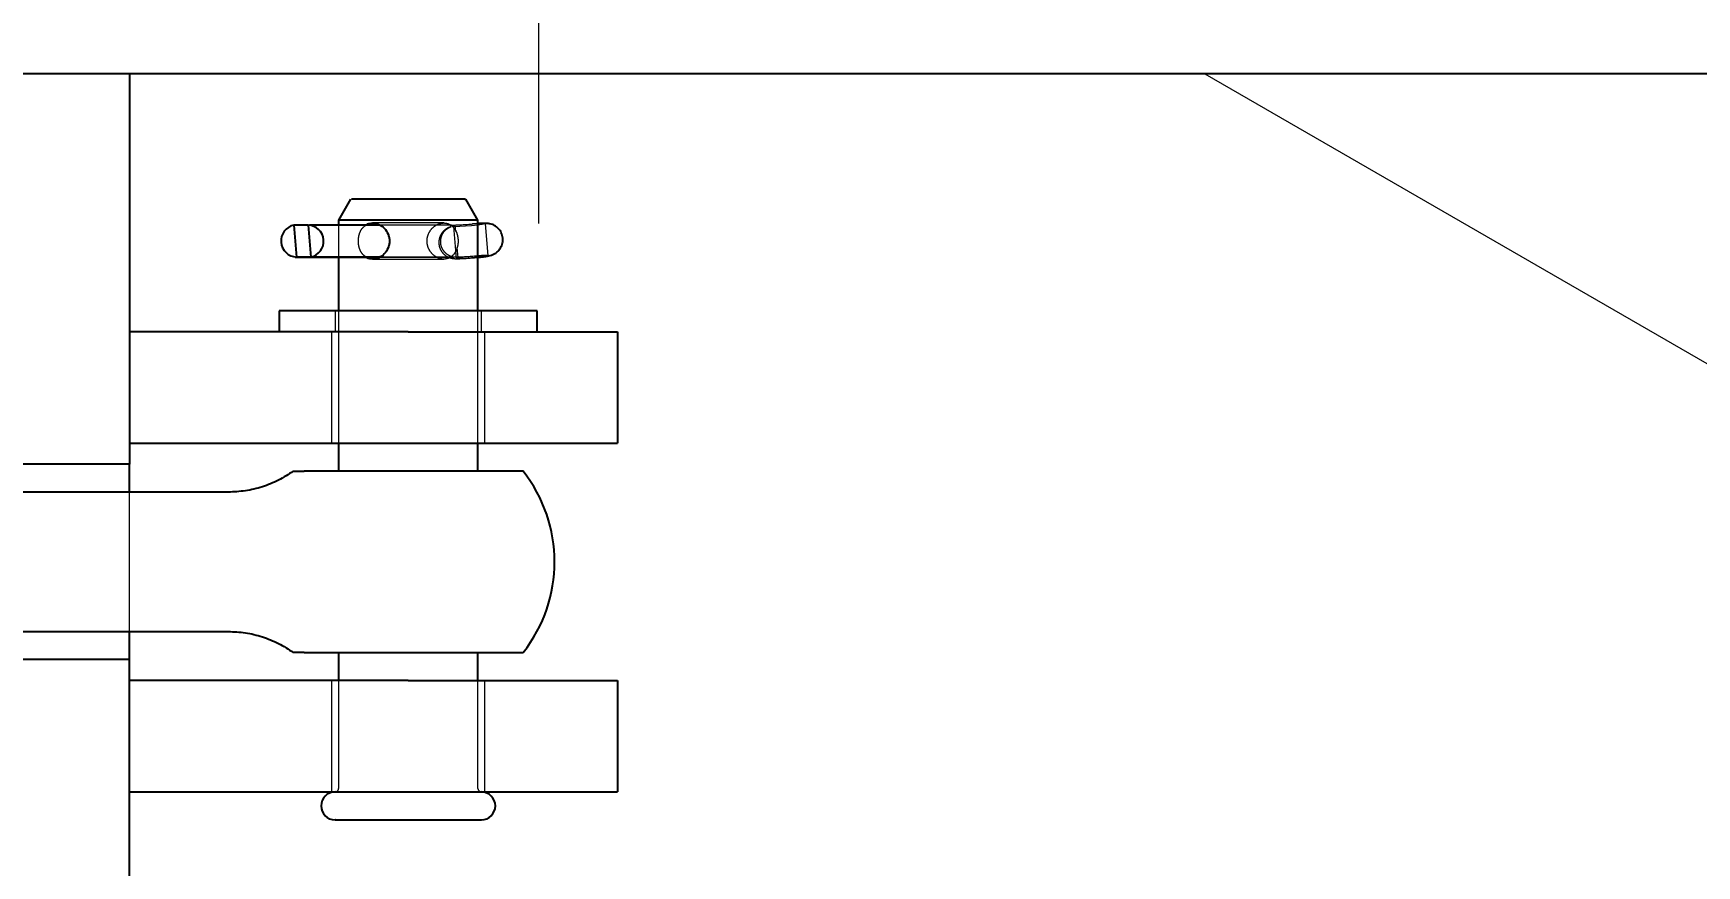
# Model space of a CAD drawing. Header units: millimetres. Extents: x 1293 to 41893, y 1011 to 26911.
# Drawn here: x 11301.2 to 11460.3, y 7755.5 to 7835 of the extents above; entities that cross this region are included whole.
import ezdxf

# ---------------------------------------------------------------- set-up
doc = ezdxf.new("R2010")
doc.units = ezdxf.units.MM
doc.header["$LTSCALE"] = 50
doc.linetypes.add('CENTER', pattern=[10.16, 6.35, -1.27, 1.27, -1.27])
doc.linetypes.add('HIDDEN', pattern=[1.905, 1.27, -0.635])
doc.layers.add('CAPA_1', color=7, linetype='Continuous')
doc.layers.add('MAQUINAS', color=11, linetype='Continuous')
doc.styles.add('SLDTEXTSTYLE0', font='TXT', dxfattribs={"width": 0.75})
doc.dimstyles.new('SLDDIMSTYLE0', dxfattribs={"dimtxt": 100, "dimasz": 100, "dimexe": 0, "dimexo": 0.0625, "dimgap": 25, "dimtad": 2, "dimdec": 0, "dimlfac": 1.5, "dimrnd": 1e-09, "dimzin": 12, "dimdsep": 46, "dimtxsty": 'SLDTEXTSTYLE0', "dimsah": 1, "dimcen": 0.09, "dimadec": 0, "dimazin": 3, "dimtfac": 1, "dimtdec": 0, "dimtofl": 0, "dimtmove": 0, "dimatfit": 3, "dimfxl": 1, "dimfrac": 2, "dimtolj": 1, "dimtzin": 12, "dimarcsym": 0})

# ---------------------------------------------------------------- blocks, each defined once
blk = doc.blocks.new('_D_15')
at = {"layer": 'CAPA_1', "transparency": 16777216}
for p, q in [((6530.12, 8742.38), (6530.12, 9415.65)), ((16745.16, 6492), (16745.16, 9415.65)), ((6530.12, 9365.65), (16745.16, 9365.65))]:
    blk.add_line(p, q, dxfattribs=at)
for points in [[(6530.12, 9365.65), (6630.12, 9350.26), (6630.12, 9381.03)], [(16745.16, 9365.65), (16645.16, 9381.03), (16645.16, 9350.26)]]:
    blk.add_solid(points, dxfattribs=at)
at = {"layer": 'CAPA_1', "transparency": 16777216, "insert": (11452.92, 9494.55), "char_height": 100, "attachment_point": 1, "style": 'SLDTEXTSTYLE0'}
blk.add_mtext('15323', dxfattribs=at)

msp = doc.modelspace()

# ---------------------------------------------------------------- linework, layer by layer
at = {"color": 7, "linetype": 'CENTER', "lineweight": 18}
msp.add_line((11349.534742, 9150.3526874), (11349.534742, 4104.1632693), dxfattribs=at)
at = {"layer": 'MAQUINAS', "linetype": 'Continuous', "lineweight": 25}
for p, q in [((11510.8968592, 7831.1769069), (10810.393483, 7831.1769069)), ((11310.3935066, 7831.1769069), (11310.3935066, 7793.8435736)), ((11331.5481939, 7819.1769069), (11330.3934934, 7817.1769069)), ((11343.7268267, 7817.1769069), (11342.5721262, 7819.1769069)), ((11330.3934934, 7817.1769069), (11330.3934934, 7816.7102403)), ((11343.7268267, 7808.5102403), (11343.7268267, 7817.1769069)), ((11327.4763198, 7816.7022758), (11326.1163968, 7816.7022758)), ((11326.1163968, 7816.7022758), (11326.3849139, 7813.6515381)), ((11327.4763198, 7816.7022758), (11327.7448369, 7813.6515381)), ((11334.332297, 7816.7102403), (11327.6105784, 7816.7102403)), ((11326.2506554, 7813.6435736), (11334.332297, 7813.6435736)), ((11334.3434067, 7813.6515381), (11326.3849139, 7813.6515381)), ((11330.3934934, 7813.6435736), (11330.3934934, 7808.5102403)), ((11324.72684, 7808.5102403), (11324.72684, 7806.5102403)), ((11349.3935066, 7806.5102403), (11349.3935066, 7808.5102403)), ((11337.0601733, 7806.5102403), (11310.3935066, 7806.5102403)), ((11357.0601733, 7806.5102403), (11357.0601733, 7795.8435736)), ((11310.3935066, 7795.8435736), (11337.0601733, 7795.8435736)), ((11330.3934934, 7795.8435736), (11330.3934934, 7793.1769069)), ((11343.7268267, 7793.1769069), (11343.7268267, 7795.8435736)), ((11310.3935066, 7793.8435736), (11283.7268163, 7793.8435736)), ((11319.8413656, 7791.1704943), (11295.3934934, 7791.1704943)), ((11295.3934934, 7777.8499862), (11319.8380312, 7777.8499862)), ((11330.3934934, 7775.8435736), (11330.3934934, 7773.1769069)), ((11343.7268267, 7773.1769069), (11343.7268267, 7775.8435736)), ((11310.3935066, 7775.1769069), (11283.7268163, 7775.1769069)), ((11310.3935066, 7551.1769069), (11310.3935066, 7775.1769069)), ((11337.0601733, 7773.1769069), (11310.3935066, 7773.1769069)), ((11357.0601733, 7773.1769069), (11357.0601733, 7762.5102403)), ((11310.3935066, 7762.5102403), (11337.0601733, 7762.5102403))]:
    msp.add_line(p, q, dxfattribs=at)
at = {"layer": 'MAQUINAS', "linetype": 'HIDDEN', "lineweight": 18}
for p, q in [((11413.2516314, 7831.1769069), (11714.7942794, 7657.0811779)), ((11341.0755497, 7816.7022758), (11327.4763198, 7816.7022758)), ((11330.3934934, 7816.7102403), (11330.3934934, 7813.6435736)), ((11340.4599675, 7816.9035736), (11333.6603526, 7816.9035736)), ((11341.2098082, 7816.7102403), (11334.332297, 7816.7102403)), ((11341.3840174, 7816.567836), (11341.6525345, 7813.5170983)), ((11341.6117455, 7816.0807744), (11341.56134, 7816.6534528)), ((11344.707391, 7813.7859779), (11344.4388739, 7816.8367156)), ((11346.0935955, 7815.3272189), (11346.056053, 7815.6079349)), ((11341.8298571, 7813.6027151), (11341.7448389, 7814.5686433)), ((11333.6603526, 7813.4502403), (11340.4599675, 7813.4502403)), ((11334.332297, 7813.6435736), (11341.2098082, 7813.6435736)), ((11341.3440667, 7813.6515381), (11334.3434067, 7813.6515381)), ((11343.0793486, 7813.5622462), (11343.3477764, 7813.5856766)), ((11343.5252827, 7813.7596839), (11343.7268267, 7813.7741472)), ((11330.0601733, 7808.5102403), (11330.0601733, 7806.5102403)), ((11330.3934934, 7808.5102403), (11330.3934934, 7795.8435736)), ((11343.7268267, 7795.8435736), (11343.7268267, 7808.5102403)), ((11344.0601733, 7806.5102403), (11344.0601733, 7808.5102403)), ((11329.72684, 7806.5102403), (11329.72684, 7795.8435736)), ((11344.3935066, 7795.8435736), (11344.3935066, 7806.5102403)), ((11329.72684, 7773.1769069), (11329.72684, 7762.5102403)), ((11330.3934934, 7773.1769069), (11330.3934934, 7762.8435736)), ((11343.7268267, 7762.8435736), (11343.7268267, 7773.1769069)), ((11344.3935066, 7762.5102403), (11344.3935066, 7773.1769069))]:
    msp.add_line(p, q, dxfattribs=at)
at = {"layer": 'MAQUINAS', "linetype": 'HIDDEN', "lineweight": 18, "flags": 128}
for points in [[(11343.2567656, 7816.8104217), (11343.8039919, 7816.8454639), (11344.21306, 7816.8583419), (11344.42065, 7816.8470623), (11344.3946287, 7816.813371), (11344.1390241, 7816.7624832), (11343.6934014, 7816.7022758), (11343.126739, 7816.6420684), (11342.5267511, 7816.5911806), (11341.9863105, 7816.5574894), (11341.5890725, 7816.5462097), (11341.3965259, 7816.5590877), (11341.4384753, 7816.5941299)], [(11341.7069924, 7813.5433922), (11341.7818313, 7813.5676732), (11341.8222661, 7813.589238), (11341.8278872, 7813.6078683), (11341.7986379, 7813.6233754), (11341.7348143, 7813.6356025), (11341.6370625, 7813.6444256), (11341.5063723, 7813.6497554), (11341.3440667, 7813.6515381)], [(11343.7268267, 7813.6249343), (11343.3952561, 7813.5913307), (11342.7952682, 7813.5404429), (11342.2548276, 7813.5067516), (11341.8575895, 7813.495472), (11341.665043, 7813.50835), (11341.7069924, 7813.5433922)]]:
    msp.add_lwpolyline(points, dxfattribs=at)
at = {"layer": 'MAQUINAS', "linetype": 'Continuous', "lineweight": 25, "flags": 128}
msp.add_lwpolyline([(11343.7268267, 7813.7741472), (11344.0725089, 7813.7947262), (11344.4815771, 7813.8076041), (11344.6891671, 7813.7963245), (11344.6631458, 7813.7626332), (11344.4075412, 7813.7117454), (11343.9619185, 7813.6515381), (11343.7268267, 7813.6249343)], dxfattribs=at)
at = {"layer": 'MAQUINAS', "linetype": 'Continuous', "lineweight": 25}
for centre, radius, start, end in [((11326.4323746, 7815.1929013), 1.5420938, 101.823750371, 268.236341253), ((11327.4288591, 7815.1609125), 1.5420938, 281.823750371, 88.236341253), ((11337.0601601, 7784.5102403), 14, 321.757625006, 38.25531567), ((11330.0601601, 7761.1769069), 1.3333333, 90, 270), ((11344.0601601, 7761.1769069), 1.3333333, 270, 90)]:
    msp.add_arc(centre, radius, start, end, dxfattribs=at)
at = {"layer": 'MAQUINAS', "linetype": 'HIDDEN', "lineweight": 18}
for centre, radius, start, end in [((11340.5532885, 7849.2866305), 32.5885398, 270.918256607, 274.758606852), ((11341.4362767, 7816.7555785), 0.1614636, 270.780192042, 320.765184779), ((11340.8218056, 7846.2358928), 32.5885398, 270.918256607, 274.758606852), ((11330.0601601, 7762.8435736), 0.3333333, 270, 0), ((11344.0601601, 7762.8435736), 0.3333333, 180, 270)]:
    msp.add_arc(centre, radius, start, end, dxfattribs=at)
at = {"layer": 'MAQUINAS', "linetype": 'Continuous', "lineweight": 25}
for points, knots in [([(11334.2492165, 7819.1769069), (11333.6775269, 7819.1769069), (11332.5341477, 7819.1769069), (11331.6306602, 7819.1769069), (11331.64167, 7819.1769069), (11331.6459587, 7819.1769069)], [0, 0, 0, 0, 0.3790653386, 0.7581306773, 1, 1, 1, 1]), ([(11342.4743615, 7819.1769069), (11342.5002301, 7819.1769069), (11342.5975724, 7819.1769069), (11341.8903868, 7819.1769069), (11340.4588766, 7819.1769069), (11338.4634565, 7819.1769069), (11336.2382642, 7819.1769069), (11334.9122324, 7819.1769069), (11334.2492165, 7819.1769069)], [0, 0, 0, 0, 0.0675003607, 0.2540002885, 0.4405002164, 0.6270001443, 0.8135000721, 1, 1, 1, 1]), ([(11333.6603526, 7817.1769069), (11333.2976061, 7817.1769069), (11332.5721132, 7817.1769069), (11331.6926668, 7817.1769069), (11331.0048631, 7817.1769069), (11330.5719495, 7817.1769069), (11330.3765935, 7817.1769069), (11330.4115201, 7817.1769069), (11330.4190363, 7817.1769069)], [0, 0, 0, 0, 0.189601913, 0.379203826, 0.568805739, 0.758407652, 0.948009565, 1, 1, 1, 1]), ([(11343.7012839, 7817.1769069), (11343.698412, 7817.1769069), (11343.6915831, 7817.1769069), (11343.3828072, 7817.1769069), (11342.8332311, 7817.1769069), (11342.0528899, 7817.1769069), (11341.0830801, 7817.1769069), (11339.957984, 7817.1769069), (11338.7218779, 7817.1769069), (11337.4211936, 7817.1769069), (11336.1091607, 7817.1769069), (11334.8242905, 7817.1769069), (11334.0483319, 7817.1769069), (11333.6603526, 7817.1769069)], [0, 0, 0, 0, 0.067667883, 0.1609010947, 0.2541343064, 0.3473675181, 0.4406007298, 0.5338339415, 0.6270671532, 0.7203003649, 0.8135335766, 0.9067667883, 1, 1, 1, 1]), ([(11333.0260091, 7816.7022758), (11333.0524491, 7816.7266982), (11333.1515016, 7816.8181925), (11333.3745531, 7816.8788325), (11333.5660034, 7816.895406), (11333.6603526, 7816.9035736)], [0, 0, 0, 0, 0.1558889275, 0.5840110101, 1, 1, 1, 1]), ([(11333.6603526, 7816.9035736), (11333.7573427, 7816.8969924), (11333.9541517, 7816.883638), (11334.3454363, 7816.7487473), (11334.7950972, 7816.4298861), (11335.1096287, 7815.9498615), (11335.2386227, 7815.5154558), (11335.2729641, 7815.1769069), (11335.2386227, 7814.838358), (11335.1096287, 7814.4039524), (11334.7950972, 7813.9239278), (11334.3454363, 7813.6050666), (11333.9541517, 7813.4701759), (11333.7573427, 7813.4568215), (11333.6603526, 7813.4502403)], [0, 0, 0, 0, 0.061710896, 0.125221705, 0.250004106, 0.3747892906, 0.4382946539, 0.5, 0.5617053461, 0.6252107094, 0.749995894, 0.874778295, 0.938289104, 1, 1, 1, 1]), ([(11343.7268267, 7813.6233837), (11343.7570535, 7813.6263535), (11343.9852092, 7813.64877), (11344.3610429, 7813.6977801), (11344.7112453, 7813.7535951), (11344.9915759, 7813.817664), (11345.2978224, 7813.9432125), (11345.6169569, 7814.1581498), (11345.9154351, 7814.5099973), (11346.0948728, 7814.9764663), (11346.1248197, 7815.4819029), (11345.9938746, 7815.9589275), (11345.7320356, 7816.3453161), (11345.4360683, 7816.5973882), (11345.1462452, 7816.7475799), (11344.8918006, 7816.8227846), (11344.6924078, 7816.8530903), (11344.4987956, 7816.8666324), (11344.2432931, 7816.8668716), (11343.9717772, 7816.8598607), (11343.7555468, 7816.8452662), (11343.7268267, 7816.8433277)], [0, 0, 0, 0, 0.0124319385, 0.0938380623, 0.1800412989, 0.2364143642, 0.2772717083, 0.3222335466, 0.3930678127, 0.4602310445, 0.5206564079, 0.5948259076, 0.6554891759, 0.7066836848, 0.7506988737, 0.787818269, 0.8174823773, 0.8479998213, 0.9070877289, 0.9876592457, 1, 1, 1, 1]), ([(11333.6603526, 7813.4502403), (11333.5660503, 7813.4584921), (11333.3746951, 7813.4752365), (11333.1550784, 7813.533778), (11333.0588397, 7813.6220582), (11333.0353846, 7813.6435736)], [0, 0, 0, 0, 0.4235809481, 0.8595164226, 1, 1, 1, 1]), ([(11310.3935066, 7791.1704943), (11310.3935066, 7791.5564558), (11310.3935066, 7792.3496361), (11310.3935066, 7793.180885), (11310.3935066, 7793.7402397), (11310.3935066, 7793.809129), (11310.3935066, 7793.8435736)], [0, 0, 0, 0, 0.2400828893, 0.4933885929, 0.7466942964, 1, 1, 1, 1]), ([(11326.0652117, 7793.1769069), (11325.6036464, 7792.8751822), (11324.674853, 7792.2680309), (11323.1208655, 7791.6484283), (11321.497462, 7791.2442678), (11320.3889219, 7791.1949853), (11319.8380312, 7791.1704943)], [0, 0, 0, 0, 0.2484757627, 0.500000001, 0.7515242388, 1, 1, 1, 1]), ([(11326.0785891, 7793.1769069), (11326.0759728, 7793.1769069), (11326.0681381, 7793.1769069), (11326.1705804, 7793.1769069), (11326.3750626, 7793.1769069), (11326.6757547, 7793.1769069), (11326.9555718, 7793.1769069), (11327.0957963, 7793.1769069)], [0, 0, 0, 0, 0.113487956, 0.3398360335, 0.560261825, 0.779634315, 1, 1, 1, 1]), ([(11348.0547015, 7793.1769069), (11348.0548374, 7793.1769069), (11348.1073551, 7793.176907), (11347.9257131, 7793.1768532), (11347.5330538, 7793.1770707), (11346.9604499, 7793.1765055), (11346.3527286, 7793.1765718), (11345.5050834, 7793.1770386), (11344.3699769, 7793.1770073), (11342.8715316, 7793.1768797), (11341.2325143, 7793.1769144), (11339.4517852, 7793.1769047), (11337.6028332, 7793.1769083), (11335.7383593, 7793.1769035), (11333.9117838, 7793.1769192), (11332.3866192, 7793.1768685), (11331.1444039, 7793.176995), (11330.1343679, 7793.1770026), (11329.0673096, 7793.176933), (11327.977843, 7793.176545), (11327.3973844, 7793.1767832), (11327.0957963, 7793.1769069)], [0, 0, 0, 0, 0.0001621788, 0.0626417094, 0.12512124, 0.168819071, 0.2104357257, 0.2501645088, 0.315220164, 0.3751224366, 0.4376019672, 0.5000814979, 0.5625610285, 0.6250405592, 0.6875200898, 0.7499996204, 0.7895670487, 0.8311213562, 0.8750405965, 0.9350750075, 1, 1, 1, 1]), ([(11310.3935066, 7775.1769069), (11310.3935066, 7775.2113516), (11310.3935066, 7775.2802409), (11310.3935066, 7775.8395956), (11310.3935066, 7776.6708445), (11310.3935066, 7777.4640247), (11310.3935066, 7777.8499862)], [0, 0, 0, 0, 0.2533057036, 0.5066114071, 0.7599171107, 1, 1, 1, 1]), ([(11319.8380312, 7777.8499862), (11320.3889219, 7777.8254952), (11321.497462, 7777.7762127), (11323.1208655, 7777.3720522), (11324.674853, 7776.7524496), (11325.6036464, 7776.1452984), (11326.0652117, 7775.8435736)], [0, 0, 0, 0, 0.2484757612, 0.499999999, 0.7515242373, 1, 1, 1, 1]), ([(11327.0957963, 7775.8435736), (11326.8878255, 7775.8435736), (11326.4972592, 7775.8435736), (11326.1975369, 7775.8435736), (11326.0679427, 7775.8435736), (11326.0760849, 7775.8435736), (11326.0785891, 7775.8435736)], [0, 0, 0, 0, 0.33700118329, 0.63288347842, 0.88709015608, 1, 1, 1, 1]), ([(11327.0957963, 7775.8435736), (11327.293104, 7775.8436563), (11327.6774802, 7775.8438175), (11328.3974532, 7775.8437663), (11329.3523573, 7775.843511), (11330.5975627, 7775.8434237), (11332.1972069, 7775.8436142), (11333.9116952, 7775.8435625), (11335.7383846, 7775.8435768), (11337.6028206, 7775.8435718), (11339.45181, 7775.8435775), (11341.2324274, 7775.8435599), (11342.6903162, 7775.8436166), (11343.8575181, 7775.8434752), (11344.7915062, 7775.8435316), (11345.7632151, 7775.8434798), (11346.7072307, 7775.84422), (11347.4723871, 7775.8434029), (11347.9637095, 7775.8436155), (11348.024297, 7775.8435875), (11348.0545352, 7775.8435736)], [0, 0, 0, 0, 0.0439090926, 0.0855395696, 0.1250913749, 0.190039539, 0.2500981237, 0.312602066, 0.3751060083, 0.4376099506, 0.5001138929, 0.5626178351, 0.6251217774, 0.66456982, 0.7061713524, 0.750211651, 0.8104866535, 0.8752206398, 0.9377245821, 1, 1, 1, 1]), ([(11330.0869801, 7759.8435736), (11330.0790881, 7759.8435736), (11330.0424151, 7759.8435736), (11330.247539, 7759.8435736), (11330.7020982, 7759.8435736), (11331.4242921, 7759.8435736), (11332.3477108, 7759.8435736), (11333.1094784, 7759.8435736), (11333.4903622, 7759.8435736)], [0, 0, 0, 0, 0.051990435, 0.241592348, 0.431194261, 0.620796174, 0.810398087, 1, 1, 1, 1]), ([(11333.4903622, 7759.8435736), (11333.8977405, 7759.8435736), (11334.712497, 7759.8435736), (11336.0616108, 7759.8435736), (11337.4392453, 7759.8435736), (11338.8049638, 7759.8435736), (11340.1028752, 7759.8435736), (11341.2842261, 7759.8435736), (11342.3025264, 7759.8435736), (11343.1218846, 7759.8435736), (11343.6989395, 7759.8435736), (11344.0231543, 7759.8435736), (11344.0303245, 7759.8435736), (11344.03334, 7759.8435736)], [0, 0, 0, 0, 0.0932332117, 0.1864664234, 0.2796996351, 0.3729328468, 0.4661660585, 0.5593992702, 0.6526324819, 0.7458656936, 0.8390989053, 0.932332117, 1, 1, 1, 1])]:
    msp.add_open_spline(points, degree=3, knots=knots, dxfattribs=at)
at = {"layer": 'MAQUINAS', "linetype": 'HIDDEN', "lineweight": 18}
for points, knots in [([(11332.2910991, 7815.1769069), (11332.2957952, 7815.2887821), (11332.3053245, 7815.5157959), (11332.4047226, 7815.9478877), (11332.6142294, 7816.4088124), (11332.898425, 7816.6113503), (11333.0260091, 7816.7022758)], [0, 0, 0, 0, 0.1754724712, 0.3560636796, 0.7109172878, 1, 1, 1, 1]), ([(11338.858693, 7815.1769069), (11338.8652732, 7815.0651484), (11338.8786257, 7814.8383712), (11339.012461, 7814.4038759), (11339.3245362, 7813.9245362), (11339.7751869, 7813.603307), (11340.16576, 7813.4732462), (11340.461427, 7813.4389027), (11340.7482522, 7813.4732462), (11341.105176, 7813.603307), (11341.4800564, 7813.9245362), (11341.717988, 7814.4038759), (11341.8125826, 7814.8383712), (11341.8374206, 7815.1769069), (11341.8125826, 7815.5154426), (11341.717988, 7815.949938), (11341.4800564, 7816.4292777), (11341.105176, 7816.7505069), (11340.7482522, 7816.8805677), (11340.461427, 7816.9149112), (11340.16576, 7816.8805677), (11339.7751869, 7816.7505069), (11339.3245362, 7816.4292777), (11339.012461, 7815.949938), (11338.8786257, 7815.5154426), (11338.8652732, 7815.2886655), (11338.858693, 7815.1769069)], [0, 0, 0, 0, 0.0308526731, 0.0626053547, 0.124997947, 0.1873891475, 0.219144552, 0.25, 0.280855448, 0.3126108525, 0.375002053, 0.4373946453, 0.4691473269, 0.5, 0.5308526731, 0.5626053547, 0.624997947, 0.6873891475, 0.719144552, 0.75, 0.780855448, 0.8126108525, 0.875002053, 0.9373946453, 0.9691473269, 1, 1, 1, 1]), ([(11341.1604371, 7816.5446743), (11341.1563238, 7816.5438469), (11341.0895721, 7816.5304195), (11340.9150178, 7816.4654196), (11340.6272542, 7816.3112152), (11340.3222385, 7816.0400554), (11340.0686753, 7815.6255203), (11339.9546696, 7815.1064282), (11340.0250707, 7814.5805681), (11340.2465429, 7814.1459336), (11340.5356998, 7813.8435142), (11340.8316965, 7813.6559476), (11341.1039031, 7813.5538706), (11341.3252532, 7813.5095367), (11341.508413, 7813.4916443), (11341.7397527, 7813.4845946), (11342.0896197, 7813.4935198), (11342.59799, 7813.5217304), (11342.9542031, 7813.5514501), (11343.1172269, 7813.5650515)], [0, 0, 0, 0, 0.0029634331, 0.0480915601, 0.0934853706, 0.1564407319, 0.2315599018, 0.3108519647, 0.3930936829, 0.4673898348, 0.5286582472, 0.5812523728, 0.6262615557, 0.662731588, 0.6945559787, 0.7417789393, 0.838799308, 0.9262251917, 1, 1, 1, 1]), ([(11341.2098082, 7813.6435736), (11341.2660305, 7813.6431168), (11341.3774423, 7813.6422115), (11341.4354527, 7813.6373119), (11341.3928648, 7813.6405772), (11341.27256, 7813.6635281), (11341.0523553, 7813.733354), (11340.7401899, 7813.9078652), (11340.4196557, 7814.2344632), (11340.1930538, 7814.6932794), (11340.1344265, 7815.2222976), (11340.2506894, 7815.7053195), (11340.4706242, 7816.0716994), (11340.7152933, 7816.3135439), (11340.9327545, 7816.4528339), (11341.0735552, 7816.5164724), (11341.1455078, 7816.54149), (11341.1560651, 7816.5444143), (11341.1615324, 7816.5459288)], [0, 0, 0, 0, 0.0752375977, 0.1490930948, 0.1979231883, 0.2342285806, 0.2774267159, 0.3487859184, 0.429919105, 0.5214156051, 0.6178455251, 0.7087488599, 0.7826175905, 0.8454428017, 0.8963087102, 0.9334591971, 0.9655402314, 1, 1, 1, 1]), ([(11343.7268267, 7816.8433277), (11343.5654396, 7816.8344199), (11343.390656, 7816.8247727), (11343.1962793, 7816.807659), (11343.1813812, 7816.8063473)], [0, 0, 0, 0, 0.92335411342, 1, 1, 1, 1]), ([(11333.0353846, 7813.6435736), (11332.9043554, 7813.7367361), (11332.6165853, 7813.9413422), (11332.4046636, 7814.4058491), (11332.3053346, 7814.8380313), (11332.2957986, 7815.0650362), (11332.2910991, 7815.1769069)], [0, 0, 0, 0, 0.2944176739, 0.6466083417, 0.825844333, 1, 1, 1, 1]), ([(11343.1172269, 7813.5650515), (11343.1559383, 7813.56806), (11343.3611901, 7813.5840114), (11343.5630436, 7813.6057473), (11343.7268267, 7813.6233837)], [0, 0, 0, 0, 0.18860431451, 1, 1, 1, 1]), ([(11310.3935066, 7777.8499862), (11310.3935066, 7777.8700799), (11310.3935066, 7778.2751018), (11310.3935066, 7779.3105503), (11310.3935066, 7780.9104222), (11310.3935066, 7782.6789303), (11310.3935066, 7784.5102403), (11310.3935066, 7786.3415503), (11310.3935066, 7788.1100583), (11310.3935066, 7789.7099302), (11310.3935066, 7790.7453787), (11310.3935066, 7791.1504007), (11310.3935066, 7791.1704943)], [0, 0, 0, 0, 0.006441069, 0.1298308017, 0.2532205345, 0.3766102672, 0.5, 0.6233897327, 0.7467794655, 0.8701691982, 0.993558931, 1, 1, 1, 1])]:
    msp.add_open_spline(points, degree=3, knots=knots, dxfattribs=at)
at = {"layer": 'MAQUINAS', "linetype": 'Continuous', "lineweight": 25}
for points in [[(11349.3935066, 7808.5102403), (11349.3476055, 7808.5102403), (11349.2558033, 7808.5102403), (11348.5224307, 7808.5102403), (11347.382599, 7808.5102403), (11345.8369643, 7808.5102403), (11343.9564855, 7808.5102403), (11341.8103309, 7808.5102403), (11339.4818049, 7808.5102403), (11337.0601733, 7808.5102403), (11334.6385417, 7808.5102403), (11332.3100157, 7808.5102403), (11330.1638611, 7808.5102403), (11328.2833823, 7808.5102403), (11326.7377476, 7808.5102403), (11325.5979159, 7808.5102403), (11324.8645433, 7808.5102403), (11324.7727411, 7808.5102403), (11324.72684, 7808.5102403)], [(11337.0601733, 7806.5102403), (11338.3691633, 7806.5102403), (11340.9871434, 7806.5102403), (11344.7631315, 7806.5102403), (11348.2433822, 7806.5102403), (11351.2928073, 7806.5102403), (11353.7992421, 7806.5102403), (11355.6476178, 7806.5102403), (11356.8368706, 7806.5102403), (11356.9857391, 7806.5102403), (11357.0601733, 7806.5102403)], [(11337.0601733, 7795.8435736), (11338.3691633, 7795.8435736), (11340.9871434, 7795.8435736), (11344.7631315, 7795.8435736), (11348.2433822, 7795.8435736), (11351.2928073, 7795.8435736), (11353.7992421, 7795.8435736), (11355.6476178, 7795.8435736), (11356.8368706, 7795.8435736), (11356.9857391, 7795.8435736), (11357.0601733, 7795.8435736)], [(11337.0601733, 7773.1769069), (11338.3691633, 7773.1769069), (11340.9871434, 7773.1769069), (11344.7631315, 7773.1769069), (11348.2433822, 7773.1769069), (11351.2928073, 7773.1769069), (11353.7992421, 7773.1769069), (11355.6476178, 7773.1769069), (11356.8368706, 7773.1769069), (11356.9857391, 7773.1769069), (11357.0601733, 7773.1769069)], [(11337.0601733, 7762.5102403), (11338.3691633, 7762.5102403), (11340.9871434, 7762.5102403), (11344.7631315, 7762.5102403), (11348.2433822, 7762.5102403), (11351.2928073, 7762.5102403), (11353.7992421, 7762.5102403), (11355.6476178, 7762.5102403), (11356.8368706, 7762.5102403), (11356.9857391, 7762.5102403), (11357.0601733, 7762.5102403)]]:
    msp.add_open_spline(points, degree=3, dxfattribs=at)

# ---------------------------------------------------------------- dimensions: what is measured, and where the dimension line sits
at = {"layer": 'CAPA_1'}
dim = msp.add_linear_dim(base=(16745.1618891, 9365.6463094), p1=(6530.1246702, 8678.8772747), p2=(16745.1618891, 6428.5014528), dimstyle='SLDDIMSTYLE0', dxfattribs=at)
dim.commit()
dim.dimension.update_dxf_attribs({"geometry": '_D_15', "text_midpoint": (11637.6432797, 9365.6463094), "dimtype": 160})

doc.saveas('drawing.dxf')
